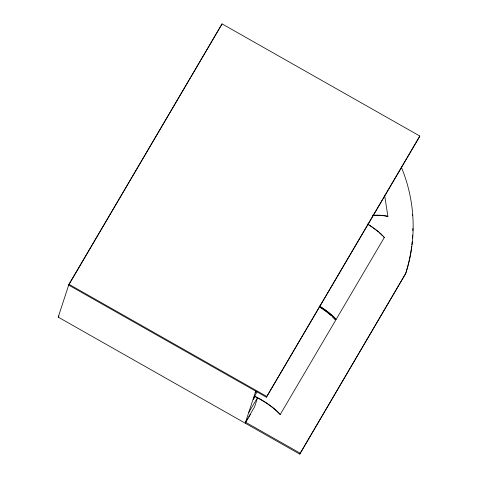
<?xml version="1.0" encoding="UTF-8"?>
<svg xmlns="http://www.w3.org/2000/svg" width="478" height="478" viewBox="0 0 478 478"><rect width="100%" height="100%" fill="white"/><g stroke="black" fill="none" stroke-linecap="round" stroke-linejoin="round"><path stroke-width="0.72" d="M401.329 167.055A163.655 157.393 18.1 0 1 405.679 273.536L299.742 454.1L58.208 317.129L68.946 284.285L222.073 23.9L419.792 136.021L419.529 136.822L266.401 397.206L68.683 285.085L222.073 23.9M255.712 391.147L245.238 423.191L248.243 418.083M254.864 395.694L253.507 399.345L254.553 396.143A29.039 7.785 30.5 0 1 280.228 414.498L335.819 319.967A29.039 7.785 30.5 0 0 319.065 306.518M266.401 397.206L419.792 136.021M299.742 454.1L405.679 273.536M58.208 317.129L58.967 315.844M255.186 392.749L255.945 391.464M257.206 391.643L254.499 396.322L257.128 397.648A28.363 7.606 30.5 0 1 278.429 412.878L280.228 414.498M248.691 412.616L257.708 397.29L254.565 406.903L245.555 422.229L300.059 453.138M248.996 416.804L250.496 414.247M320.445 306.894A28.363 7.606 30.5 0 1 334.319 317.84L336.118 319.459L384.342 237.452A29.039 7.785 30.5 0 0 367.588 223.997M384.581 195.114L387.909 216.373L385.848 216.146A28.363 6.979 -8.9 0 0 372.697 215.459M384.342 237.452L383.242 236.622M68.946 284.285L266.658 396.405M335.09 319.561L334.014 318.348A28.363 7.606 30.5 0 0 332.527 316.848M412.299 214.365A163.655 157.393 18.1 0 1 412.412 215.781M412.843 228.454A163.655 157.393 18.1 0 1 412.813 230.683M412.651 235.146A163.655 157.393 18.1 0 1 412.466 238.122M412.161 241.832A163.655 157.393 18.1 0 1 411.851 244.79M411.672 246.266A163.655 157.393 18.1 0 1 405.362 274.497M372.936 215.267A29.039 7.146 -8.9 0 1 387.909 216.373M319.364 306.004A29.039 7.785 30.5 0 1 336.118 319.459M368.669 224.887A28.363 7.606 30.5 0 1 372.195 227.217M373.318 228.012A28.363 7.606 30.5 0 1 378.457 231.997M379.371 232.786A28.363 7.606 30.5 0 1 382.543 235.833M320.744 307.784A28.363 7.606 30.5 0 1 322.519 308.949M323.092 309.338A28.363 7.606 30.5 0 1 325.888 311.321M326.958 312.122A28.363 7.606 30.5 0 1 330.842 315.301"/></g></svg>
